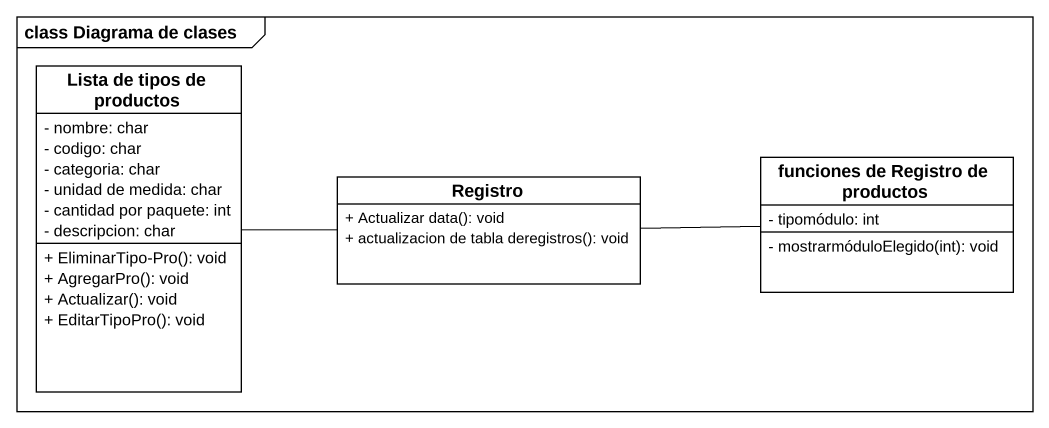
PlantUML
@startuml
mainframe class Diagrama de clases
hide circle
hide empty members
skinparam classAttributeIconSize 0
class "Lista de tipos de productos" as Lista_de_tipos_de_productos {
  - nombre: char
  - codigo: char
  - categoria: char
  - unidad de medida: char
  - cantidad por paquete: int
  - descripcion: char
  + EliminarTipo-Pro(): void
  + AgregarPro(): void
  + Actualizar(): void
  + EditarTipoPro(): void
}
class Registro {
  + Actualizar data(): void
  + actualizacion de tabla deregistros(): void
}
class "funciones de Registro de productos" as funciones_de_Registro_de {
  - tipomódulo: int
  - mostrarmóduloElegido(int): void
}
Lista_de_tipos_de_productos -right- Registro
funciones_de_Registro_de -left- Registro
@enduml
